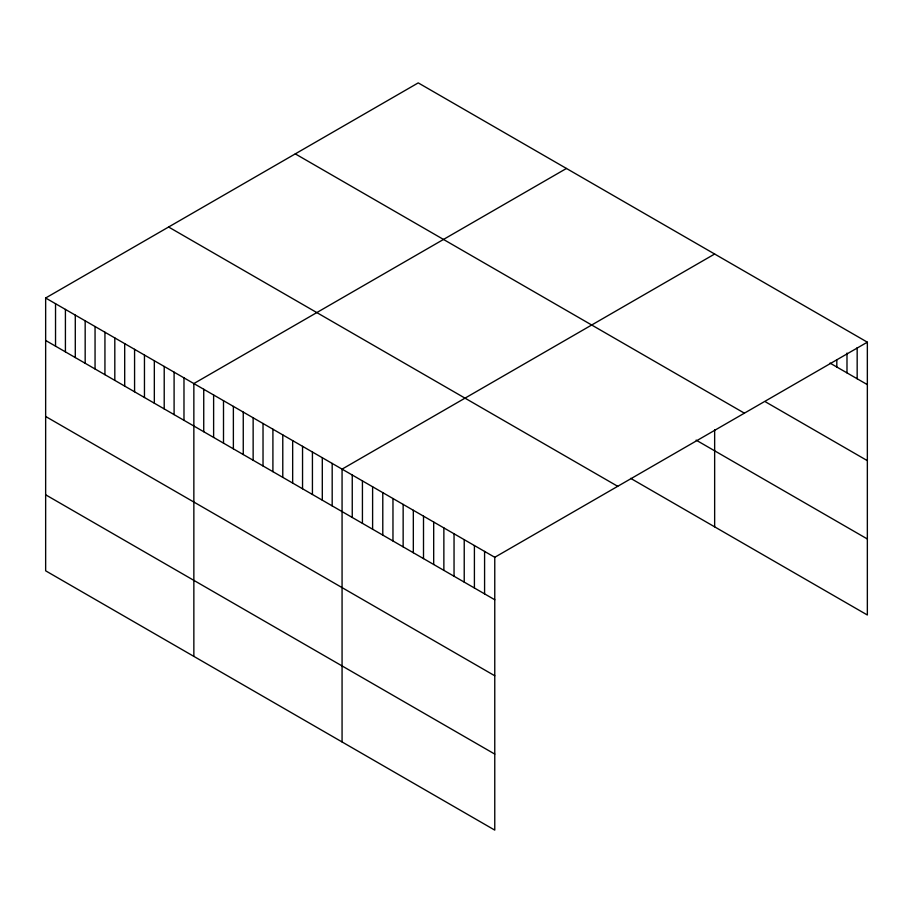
<?xml version="1.0" encoding="UTF-8"?>
<svg xmlns="http://www.w3.org/2000/svg" width="913" height="913" viewBox="0 0 913 913"><rect width="100%" height="100%" fill="white"/><g stroke="black" fill="none" stroke-linecap="round" stroke-linejoin="round"><path stroke-width="1.37" d="M45.65 298.003L494.766 557.295L494.766 830.111L45.65 570.819L45.65 298.003L418.234 82.889L867.35 342.181L867.35 614.997L630.666 478.355M566.448 168.46L193.853 383.563L193.853 656.379M714.651 254.019L342.067 469.134L342.067 741.949M494.766 557.295L867.35 342.181M830.02 363.089L867.35 384.635M765.551 401.88L867.35 460.654M295.287 153.875L744.392 413.167M696.128 440.123L867.35 538.978M168.608 227.017L617.713 486.309M45.65 340.458L494.766 599.75M45.65 416.476L494.766 675.768M45.65 494.8L494.766 754.092M857.17 347.625L857.17 378.758M846.99 353.069L846.99 372.881M836.81 359.927L836.81 367.003M714.651 429.84L714.651 526.835M484.586 551.418L484.586 593.872M474.406 545.54L474.406 587.995M464.226 539.663L464.226 582.117M454.046 533.785L454.046 576.24M443.866 527.908L443.866 570.363M433.686 522.031L433.686 564.485M423.506 516.153L423.506 558.608M413.327 510.276L413.327 552.73M403.147 504.398L403.147 546.853M392.967 498.521L392.967 540.975M382.787 492.643L382.787 535.098M372.607 486.766L372.607 529.22M362.427 480.889L362.427 523.343M352.247 475.011L352.247 517.466M332.184 463.427L332.184 505.882M322.3 457.721L322.3 500.176M312.429 452.026L312.429 494.469M302.545 446.32L302.545 488.775M292.662 440.614L292.662 483.068M282.779 434.908L282.779 477.362M272.907 429.201L272.907 471.656M263.024 423.495L263.024 465.95M253.141 417.789L253.141 460.243M243.257 412.094L243.257 454.548M233.374 406.388L233.374 448.842M223.502 400.681L223.502 443.136M213.619 394.975L213.619 437.43M203.736 389.269L203.736 431.723M183.981 377.868L183.981 420.311M174.098 372.162L174.098 414.616M164.214 366.455L164.214 408.91M154.331 360.749L154.331 403.204M144.459 355.043L144.459 397.497M134.576 349.337L134.576 391.791M124.693 343.642L124.693 386.085M114.81 337.936L114.81 380.39M104.938 332.229L104.938 374.684M95.055 326.523L95.055 368.978M85.171 320.817L85.171 363.271M75.288 315.111L75.288 357.565M65.416 309.404L65.416 351.859M55.533 303.709L55.533 346.164"/></g></svg>
